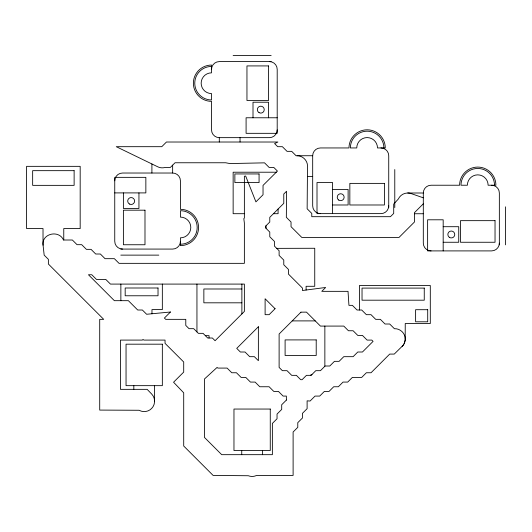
<?xml version="1.0" encoding="UTF-8"?>
<svg xmlns="http://www.w3.org/2000/svg" width="532" height="532" viewBox="0 0 532 532"><rect width="100%" height="100%" fill="white"/><g stroke="black" fill="none" stroke-linecap="round" stroke-linejoin="round"><path stroke-width="0.8" d="M403.136 345.328L394.259 354.086L389.697 354.086L371.03 372.752L366.368 372.752L361.7 377.414L352.37 377.414L347.702 382.082L343.034 382.082L338.365 386.751L333.704 386.751L329.035 391.419L324.367 391.419L319.699 396.081L315.037 396.081L310.083 401.035L307.11 400.842L307.11 408.676L302.442 413.344L302.442 418.006L297.78 422.674L297.78 427.342L293.112 432.004L293.112 475.415L256.278 475.581A10.367 10.367 0 0 1 248.338 475.741L213.113 475.415L183.706 446.009L183.706 392.816L173.558 382.229L183.706 372.087L183.706 362.006L165.04 343.346L165.04 340.088L143.826 340.088L143.015 339.443L142.376 340.088L120.451 340.088L120.451 389.344L147.151 389.344L151.66 394.019A10.367 10.367 0 0 1 139.138 410.272L99.71 410.086L99.71 319.346L103.707 319.346L48.379 264.012L48.379 259.343L44.176 255.141L43.079 245.259C41.383 233.615 58.853 229.445 63.521 240.012L72.379 240.012L77.04 244.68L81.709 244.68L86.377 249.348L91.039 249.348L95.707 254.01L100.375 254.01L105.043 258.678L114.373 258.678L119.042 263.347L244.374 263.347L244.374 223.041L243.816 218.645L244.374 218.087L244.374 176.245L245.658 175.999L255.919 201.874L263.034 194.759L263.034 185.409L277.431 171.078L273.781 167.42L269.112 167.42L264.537 162.845L229.884 163.57L225.661 162.759L175.041 162.759L170.373 167.42L164.694 167.553A10.367 10.367 0 0 1 157.751 166.802L116.262 146.686L161.781 146.686L166.45 142.017L277.923 142.017L274.598 143.58L277.704 146.686L282.372 146.686L287.034 151.347L291.702 151.347L296.118 155.77C302.01 155.045 307.702 160.212 307.496 166.15L307.144 208.79L311.779 213.425L311.779 216.684L390.441 216.684L393.7 213.425L393.7 204.088L398.342 199.015A10.367 10.367 0 0 1 407.16 193.023L408.177 193.01A10.367 10.367 0 0 1 411.163 193.582L423.306 197.818M405.211 339.689L404.42 343.127L402.837 345.72M405.185 340.174L405.244 323.529L430.302 323.529L430.302 285.504L359.439 285.504L359.439 310.01M405.045 341.105L405.105 340.699M404.899 341.69L404.786 342.129M404.593 342.661L404.433 343.087M404.021 343.971L404.194 343.599M403.495 344.842L403.708 344.49M402.152 346.472L402.458 346.139M423.306 203.816L414.441 212.68L414.441 222.01L399.033 237.418L301.777 237.418L291.037 226.679L291.037 222.01L286.336 217.309L286.548 191.267L283.775 194.027L283.775 203.35L269.777 217.349L269.777 222.01L265.668 226.12L265.927 228.235L269.777 232.092L269.777 236.753L274.445 241.422L274.445 246.09L279.114 250.758L279.114 255.42L283.775 260.088L283.775 264.756L288.444 269.418L288.444 274.086L302.442 288.085L302.442 290.512L325.637 287.48L321.774 291.343L348.028 291.343L348.939 305.348L352.37 305.348L357.032 310.01L361.7 310.01L366.368 314.678L371.03 314.678L375.698 319.346L380.367 319.346L385.035 324.008L389.697 324.008L394.398 328.71C400.131 328.337 405.437 333.404 405.244 339.163M233.129 55.554L271.154 55.554M271.154 61.599L219.297 61.599A7.78 7.78 0 0 0 211.523 69.379M277.199 117.772L246.09 117.772L246.09 133.326L277.199 133.326L277.199 69.379A7.78 7.78 0 0 0 269.425 61.599M211.523 66.44A16.765 16.765 0 0 0 194.759 83.205A16.765 16.765 0 0 0 211.523 99.969L211.523 93.572A10.367 10.367 0 0 1 201.156 83.205A10.367 10.367 0 0 1 211.523 72.837L211.523 65.057A18.148 18.148 0 0 0 193.375 83.205A18.148 18.148 0 0 0 211.523 101.353L211.523 129.868A7.78 7.78 0 0 0 219.297 137.648L269.425 137.648A7.78 7.78 0 0 0 277.199 129.868M297.129 155.73L312.683 155.73A7.78 7.78 0 0 1 320.464 147.949L348.979 147.949A18.148 18.148 0 0 1 367.127 129.801A18.148 18.148 0 0 1 385.274 147.949L377.494 147.949A10.367 10.367 0 0 0 367.127 137.582A10.367 10.367 0 0 0 356.753 147.949L350.362 147.949A16.765 16.765 0 0 1 367.127 131.185A16.765 16.765 0 0 1 383.891 147.949M276.288 172.215L233.142 172.215L233.142 213.698L244.374 213.698M180.421 244.235A16.765 16.765 0 0 0 197.186 227.47A16.765 16.765 0 0 0 180.421 210.705L180.421 217.103A10.367 10.367 0 0 1 190.795 227.47A10.367 10.367 0 0 1 180.421 237.837L180.421 245.618A18.148 18.148 0 0 0 198.569 227.47A18.148 18.148 0 0 0 180.421 209.322L180.421 180.807A7.78 7.78 0 0 0 172.647 173.026L122.526 173.026A7.78 7.78 0 0 0 114.746 180.807M307.41 176.464L312.683 176.464M332.56 189.432L348.114 189.432L348.114 204.986L332.56 204.986M114.746 192.903L145.854 192.903L145.854 177.349L114.746 177.349L114.746 241.295A7.78 7.78 0 0 0 122.526 249.076M407.751 193.003L423.306 193.003A7.78 7.78 0 0 1 431.08 185.229L459.601 185.229A18.148 18.148 0 0 1 477.749 167.081A18.148 18.148 0 0 1 495.897 185.229L488.117 185.229A10.367 10.367 0 0 0 477.749 174.855A10.367 10.367 0 0 0 467.375 185.229L460.985 185.229A16.765 16.765 0 0 1 477.749 168.464A16.765 16.765 0 0 1 494.514 185.229M273.428 213.698L278.083 213.698L278.083 209.043M414.441 213.744L423.306 213.744M443.183 226.705L458.737 226.705L458.737 242.26L443.183 242.26M120.797 249.076L172.647 249.076A7.78 7.78 0 0 0 180.421 241.295M120.797 255.127L158.815 255.127M241.88 288.989L203.856 288.989L203.856 302.814L241.88 302.814M292.228 320.896L315.25 320.896M205.345 335.652L209.043 335.652L209.043 338.013M311.985 374.475L311.034 374.475L311.034 375.346M43.079 245.199L43.052 244.733M43.026 244.181L43.019 228.567L26.6 228.567L26.6 166.343L80.179 166.343L80.179 228.567L63.76 228.567L63.76 240.012M154.559 401.407L154.566 385.66M505.4 206.828L505.4 244.853M499.349 244.853L499.349 193.003A7.78 7.78 0 0 0 491.575 185.229M443.183 250.905L443.183 219.796L427.622 219.796L427.622 250.905L491.575 250.905A7.78 7.78 0 0 0 499.349 243.124M423.306 193.003L423.306 243.124A7.78 7.78 0 0 0 431.08 250.905M394.777 169.555L394.777 207.58M388.732 207.58L388.732 155.73A7.78 7.78 0 0 0 380.952 147.949M332.56 213.625L332.56 182.516L317.005 182.516L317.005 213.625L380.952 213.625A7.78 7.78 0 0 0 388.732 205.851M324.859 326.083L324.859 366.262M312.683 155.73L312.683 205.851A7.78 7.78 0 0 0 320.464 213.625M306.106 290.033L306.106 286.289L314.745 286.289L314.745 248.271L276.726 248.364M268.56 117.772L268.56 102.217L253.006 102.217L253.006 117.772M265.98 225.807L265.98 228.295M262.482 450.524L262.482 454.674M241.88 284.088L241.88 313.913M241.741 450.524L241.741 454.674M240.038 137.648L240.038 142.017M219.297 137.648L219.297 142.017M196.946 284.088L196.946 331.915M172.647 165.153L172.647 173.026M162.34 284.088L162.34 309.604L151.972 309.604L151.972 313.76M151.906 163.969L151.906 173.026M138.945 192.903L138.945 208.458L123.391 208.458L123.391 192.903M133.825 385.66L133.825 389.344M120.864 284.088L120.864 300.68M170.453 312.005L164.408 318.05L165.705 319.346L185.781 319.346L185.781 325.418L189.04 328.676L193.708 328.676L198.37 333.345L203.038 333.345L207.706 338.013L212.374 338.013L215.074 340.713L244.374 311.42L244.374 284.088L110.45 284.088L105.782 279.42L96.452 279.42L91.783 274.751L88.452 274.751L114.373 300.68L128.372 300.68L137.708 310.01L142.376 310.01L146.626 314.266L170.453 312.005M275.077 308.713L269.112 314.678L265.109 314.678L265.109 298.751L275.077 308.713M258.372 326.754L236.74 348.38L240.371 352.011L245.039 352.011L249.701 356.679L254.369 356.679L258.372 360.676L258.372 326.754M300.952 312.171L279.114 334.01L279.114 367.419L282.372 370.678L287.034 370.678L291.702 375.346L296.371 375.346L300.686 379.662L302.063 379.728L306.445 375.346L311.114 375.346L315.775 370.678L320.444 370.678L325.112 366.009L329.78 366.009L334.442 361.341L339.11 361.341L343.778 356.679L353.108 356.679L357.777 352.011L362.445 352.011L373.072 341.384L371.775 340.088L367.107 340.088L362.445 335.419L357.777 335.419L353.108 330.751L348.44 330.751L343.778 326.083L320.444 326.083L306.479 312.124L300.952 312.171M286.369 400.084L281.701 404.752L281.701 409.414L277.039 414.082L277.039 418.751L272.371 423.419L272.371 454.674L221.704 454.674L204.448 437.417L204.448 379.023L217.103 367.406L217.781 368.084L227.111 368.084L231.779 372.752L236.447 372.752L241.116 377.414L245.777 377.414L250.446 382.082L255.114 382.082L259.782 386.751L269.112 386.751L273.781 391.419L278.442 391.419L283.11 396.081L286.369 396.081L286.369 400.084M268.56 65.921L246.954 65.921L246.954 100.488L268.56 100.488L268.56 65.921M74.128 170.666L32.652 170.666L32.652 185.355L74.128 185.355L74.128 170.666M259.071 173.944L234.871 173.944L234.871 182.582L259.071 182.582L259.071 173.944M384.41 183.38L349.843 183.38L349.843 204.986L384.41 204.986L384.41 183.38M144.99 210.187L123.391 210.187L123.391 244.753L144.99 244.753L144.99 210.187M495.033 220.66L460.466 220.66L460.466 242.26L495.033 242.26L495.033 220.66M158.024 287.998L125.18 287.998L125.18 295.772L158.024 295.772L158.024 287.998M424.257 288.098L362.033 288.098L362.033 300.194L424.257 300.194L424.257 288.098M427.708 309.704L415.612 309.704L415.612 321.8L427.708 321.8L427.708 309.704M316.214 339.908L285.105 339.908L285.105 355.462L316.214 355.462L316.214 339.908M162.34 344.184L126.044 344.184L126.044 385.66L162.34 385.66L162.34 344.184M270.263 409.048L233.967 409.048L233.967 450.524L270.263 450.524L270.263 409.048M129.436 204.022A3.458 3.458 0 0 0 134.623 201.03A3.458 3.458 0 0 0 129.436 198.03A3.458 3.458 0 0 0 129.436 204.022M338.671 200.019A3.458 3.458 0 0 0 344.124 197.545A3.458 3.458 0 0 0 339.256 194.06A3.458 3.458 0 0 0 338.671 200.019M449.287 237.292A3.458 3.458 0 0 0 454.74 234.825A3.458 3.458 0 0 0 449.879 231.334A3.458 3.458 0 0 0 449.287 237.292M259.051 112.644A3.458 3.458 0 0 0 264.238 109.645A3.458 3.458 0 0 0 259.051 106.653A3.458 3.458 0 0 0 259.051 112.644"/></g></svg>
